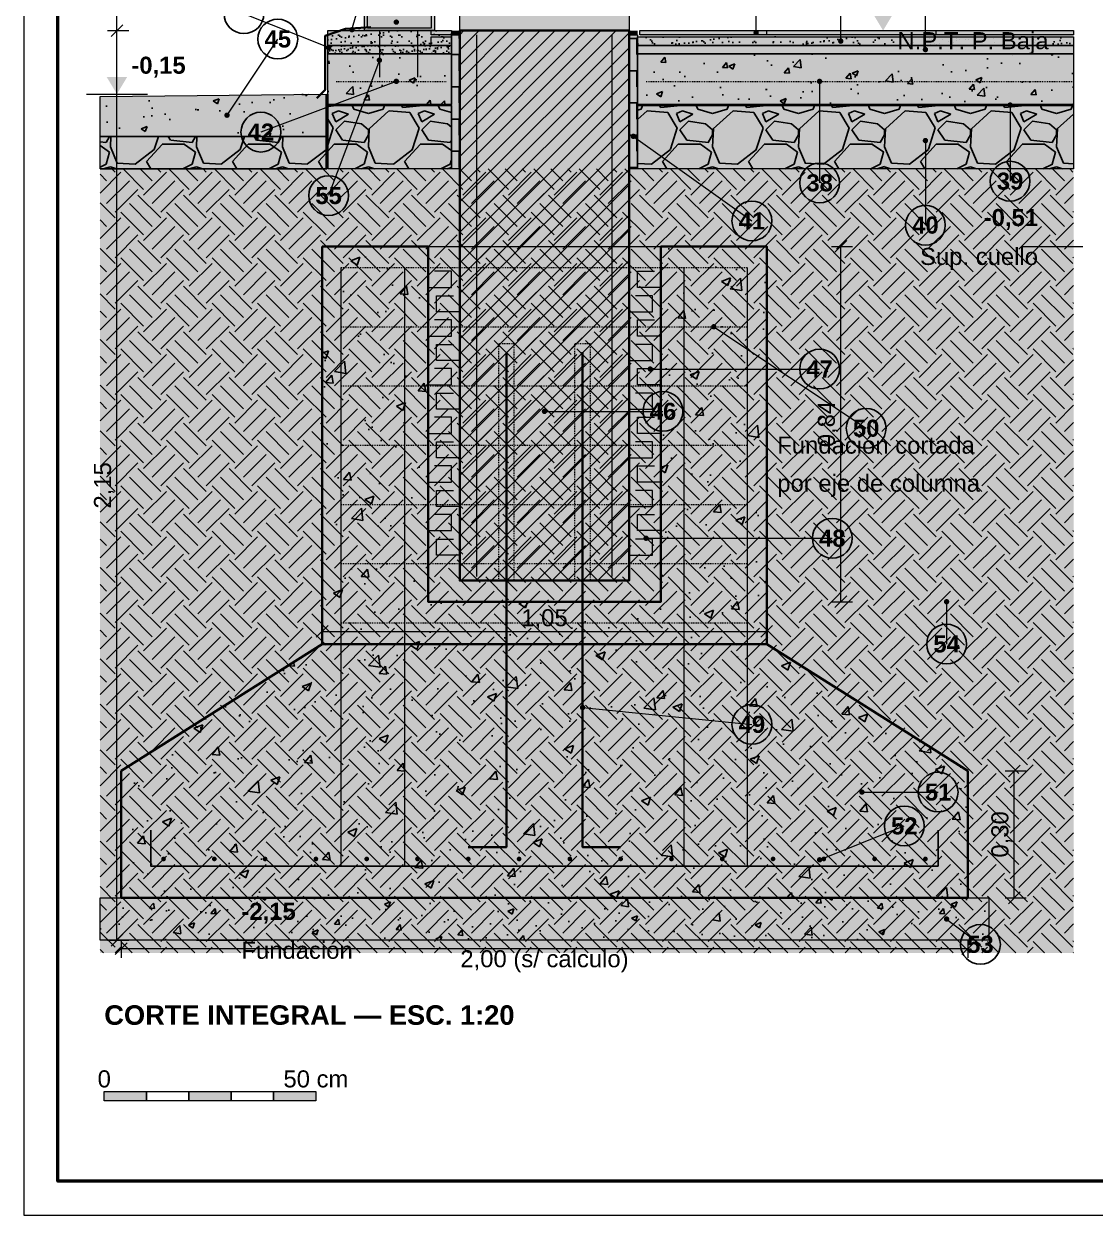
# Model space of a CAD drawing. Header units: millimetres. Extents: x 0 to 297, y 0 to 420.
# Drawn here: x 0 to 126.5, y 0 to 140.8 of the extents above; entities that cross this region are included whole.
import ezdxf
from ezdxf.enums import TextEntityAlignment as Align

# ---------------------------------------------------------------- set-up
doc = ezdxf.new("R2010")
doc.units = ezdxf.units.MM
doc.linetypes.add('DASHED', pattern=[1.524, 1.27, -0.254])
for name, color, linetype in [('0-MARCO-A3', 7, 'Continuous'), ('1-CORTE-ARMADURAS', 14, 'Continuous'), ('1-CORTE-CONTORNOS', 7, 'Continuous'), ('1-CORTE-OCULTO', 8, 'Continuous'), ('1-CORTE-RAYADOS', 8, 'Continuous'), ('1-CORTE-RELLENOS', 9, 'Continuous'), ('1-CORTE-VISTA', 8, 'Continuous'), ('3-COTAS-NIVELES', 7, 'Continuous'), ('3-TEXTOS', 7, 'Continuous')]:
    doc.layers.add(name, color=color, linetype=linetype)
doc.styles.add('ARIAL', font='arial.ttf')
doc.styles.add('ARIAL-NEGRITA', font='arialbd.ttf')

msp = doc.modelspace()

# ---------------------------------------------------------------- hatches: boundary and pattern name
at = {"layer": '1-CORTE-ARMADURAS', "true_color": 0x7a1f1f}
h = msp.add_hatch(color=26, dxfattribs=at)
h.dxf.hatch_style = 1
edge = h.paths.add_edge_path()
edge.add_arc((16.5, 42.1), 0.28, 0, 360)
h = msp.add_hatch(color=26, dxfattribs=at)
h.dxf.hatch_style = 1
edge = h.paths.add_edge_path()
edge.add_arc((22.5, 42.1), 0.28, 0, 360)
h = msp.add_hatch(color=26, dxfattribs=at)
h.dxf.hatch_style = 1
edge = h.paths.add_edge_path()
edge.add_arc((28.5, 42.1), 0.28, 0, 360)
h = msp.add_hatch(color=26, dxfattribs=at)
h.dxf.hatch_style = 1
edge = h.paths.add_edge_path()
edge.add_arc((34.5, 42.1), 0.28, 0, 360)
h = msp.add_hatch(color=26, dxfattribs=at)
h.dxf.hatch_style = 1
edge = h.paths.add_edge_path()
edge.add_arc((40.5, 42.1), 0.28, 0, 360)
h = msp.add_hatch(color=26, dxfattribs=at)
h.dxf.hatch_style = 1
edge = h.paths.add_edge_path()
edge.add_arc((46.5, 42.1), 0.28, 0, 360)
h = msp.add_hatch(color=26, dxfattribs=at)
h.dxf.hatch_style = 1
edge = h.paths.add_edge_path()
edge.add_arc((52.5, 42.1), 0.28, 0, 360)
h = msp.add_hatch(color=26, dxfattribs=at)
h.dxf.hatch_style = 1
edge = h.paths.add_edge_path()
edge.add_arc((58.5, 42.1), 0.28, 0, 360)
h = msp.add_hatch(color=26, dxfattribs=at)
h.dxf.hatch_style = 1
edge = h.paths.add_edge_path()
edge.add_arc((64.5, 42.1), 0.28, 0, 360)
h = msp.add_hatch(color=26, dxfattribs=at)
h.dxf.hatch_style = 1
edge = h.paths.add_edge_path()
edge.add_arc((70.5, 42.1), 0.28, 0, 360)
h = msp.add_hatch(color=26, dxfattribs=at)
h.dxf.hatch_style = 1
edge = h.paths.add_edge_path()
edge.add_arc((76.5, 42.1), 0.28, 0, 360)
h = msp.add_hatch(color=26, dxfattribs=at)
h.dxf.hatch_style = 1
edge = h.paths.add_edge_path()
edge.add_arc((82.5, 42.1), 0.28, 0, 360)
h = msp.add_hatch(color=26, dxfattribs=at)
h.dxf.hatch_style = 1
edge = h.paths.add_edge_path()
edge.add_arc((88.5, 42.1), 0.28, 0, 360)
h = msp.add_hatch(color=26, dxfattribs=at)
h.dxf.hatch_style = 1
edge = h.paths.add_edge_path()
edge.add_arc((94.5, 42.1), 0.28, 0, 360)
h = msp.add_hatch(color=26, dxfattribs=at)
h.dxf.hatch_style = 1
edge = h.paths.add_edge_path()
edge.add_arc((100.5, 42.1), 0.28, 0, 360)
h = msp.add_hatch(color=26, dxfattribs=at)
h.dxf.hatch_style = 1
edge = h.paths.add_edge_path()
edge.add_arc((106.5, 42.1), 0.28, 0, 360)
at = {"layer": '1-CORTE-RAYADOS'}
h = msp.add_hatch(dxfattribs=at)
h.set_pattern_fill('AR-SAND', color=8, scale=0.03)
h.paths.add_polyline_path([(35.9, 140), (50.5, 140), (50.5, 138.25), (35.9, 138.25)])
h = msp.add_hatch(dxfattribs=at)
h.set_pattern_fill('ZIGZAG', color=8, scale=0.3, angle=90)
h.paths.add_polyline_path([(50.5, 139.5), (51.5, 139.5), (51.5, 123.65), (50.5, 123.65)])
h = msp.add_hatch(dxfattribs=at)
h.set_pattern_fill('ANSI31', color=8, scale=0.4)
h.paths.add_polyline_path([(51.5, 140), (71.5, 140), (71.5, 75), (51.5, 75)])
h = msp.add_hatch(dxfattribs=at)
h.set_pattern_fill('ZIGZAG', color=8, scale=0.3, angle=90)
h.paths.add_polyline_path([(71.5, 139.5), (72.5, 139.5), (72.5, 123.65), (71.5, 123.65)])
h = msp.add_hatch(dxfattribs=at)
h.set_pattern_fill('AR-SAND', color=8, scale=0.02)
h.paths.add_polyline_path([(35.9, 138.25), (50.5, 138.25), (50.5, 137.25), (35.9, 137.25)])
h = msp.add_hatch(dxfattribs=at)
h.set_pattern_fill('AR-SAND', color=8, scale=0.03)
h.paths.add_polyline_path([(48.1, 139.25), (50.5, 139.25), (50.5, 138.25), (48.1, 138.25)])
h = msp.add_hatch(dxfattribs=at)
h.set_pattern_fill('AR-SAND', color=8, scale=0.03)
h.paths.add_polyline_path([(72.5, 139.25), (124, 139.25), (124, 138.25), (72.5, 138.25)])
h = msp.add_hatch(dxfattribs=at)
h.set_pattern_fill('AR-SAND', color=8, scale=0.02)
h.paths.add_polyline_path([(72.5, 138.25), (124, 138.25), (124, 137.25), (72.5, 137.25)])
h = msp.add_hatch(dxfattribs=at)
h.set_pattern_fill('AR-CONC', color=8, scale=0.04)
h.paths.add_polyline_path([(35.9, 137.25), (50.5, 137.25), (50.5, 131.25), (35.9, 131.25)])
h = msp.add_hatch(dxfattribs=at)
h.set_pattern_fill('AR-CONC', color=8, scale=0.04)
h.paths.add_polyline_path([(72.5, 137.25), (124, 137.25), (124, 131.25), (72.5, 131.25)])
h = msp.add_hatch(dxfattribs=at)
h.set_pattern_fill('AR-CONC', color=8, scale=0.04)
h.paths.add_polyline_path([(35.7, 132.5), (35.7, 127.5), (9, 127.5), (9, 132.23)])
h = msp.add_hatch(dxfattribs=at)
h.set_pattern_fill('GRAVEL', color=8, scale=0.4)
h.paths.add_polyline_path([(35.9, 131.15), (50.5, 131.15), (50.5, 123.65), (35.9, 123.65)])
h = msp.add_hatch(dxfattribs=at)
h.set_pattern_fill('GRAVEL', color=8, scale=0.4)
h.paths.add_polyline_path([(72.5, 131.15), (124, 131.15), (124, 123.65), (72.5, 123.65)])
h = msp.add_hatch(dxfattribs=at)
h.set_pattern_fill('GRAVEL', color=8, scale=0.4)
h.paths.add_polyline_path([(35.7, 127.5), (35.7, 123.65), (9, 123.65), (9, 127.5)])
h = msp.add_hatch(dxfattribs=at)
h.set_pattern_fill('EARTH', color=8, scale=0.6, angle=45)
h.paths.add_polyline_path([(124, 123.65), (124, 31), (9, 31), (9, 123.65)])
h = msp.add_hatch(dxfattribs=at)
h.set_pattern_fill('AR-CONC', color=8, scale=0.06)
h.paths.add_polyline_path([(35.25, 114.5), (47.75, 114.5), (47.75, 72.5), (75.25, 72.5), (75.25, 114.5), (87.75, 114.5), (87.75, 67.5), (35.25, 67.5)])
h = msp.add_hatch(dxfattribs=at)
h.set_pattern_fill('AR-SAND', color=8, scale=0.02)
h.paths.add_polyline_path([(47.75, 114.5), (75.25, 114.5), (75.25, 72.5), (47.75, 72.5)])
h = msp.add_hatch(dxfattribs=at)
h.set_pattern_fill('AR-CONC', color=8, scale=0.06)
h.paths.add_polyline_path([(11.5, 52.5), (35.25, 67.5), (87.75, 67.5), (111.5, 52.5), (111.5, 37.5), (11.5, 37.5)])
h = msp.add_hatch(dxfattribs=at)
h.set_pattern_fill('AR-CONC', color=8, scale=0.04)
h.paths.add_polyline_path([(9, 37.5), (114, 37.5), (114, 32.5), (9, 32.5)])
at = {"layer": '1-CORTE-RELLENOS', "true_color": 0xeceeef}
h = msp.add_hatch(color=7, dxfattribs=at)
h.dxf.hatch_style = 1
h.paths.add_polyline_path([(51.5, 215), (71.5, 215), (71.5, 140), (51.5, 140)])
at = {"layer": '1-CORTE-RELLENOS', "true_color": 0x9aa3ab}
h = msp.add_hatch(color=253, dxfattribs=at)
h.dxf.hatch_style = 1
h.paths.add_polyline_path([(40.25, 142), (48.5, 142), (48.5, 140), (40.25, 140)])
at = {"layer": '1-CORTE-RELLENOS', "true_color": 0xe9e9e9}
h = msp.add_hatch(color=254, dxfattribs=at)
h.dxf.hatch_style = 1
h.paths.add_polyline_path([(35.9, 140), (50.5, 140), (50.5, 138.25), (35.9, 138.25)])
at = {"layer": '1-CORTE-RELLENOS', "true_color": 0x222222}
h = msp.add_hatch(color=250, dxfattribs=at)
h.dxf.hatch_style = 1
h.paths.add_polyline_path([(37.5, 140.2), (40.25, 140.2), (40.25, 140), (37.5, 140)])
at = {"layer": '1-CORTE-RELLENOS', "true_color": 0xcdbb9c}
h = msp.add_hatch(color=9, dxfattribs=at)
h.dxf.hatch_style = 1
h.paths.add_polyline_path([(48.1, 140), (50.5, 140), (50.5, 139.5), (48.1, 139.5)])
at = {"layer": '1-CORTE-RELLENOS', "true_color": 0x8d8d8d}
h = msp.add_hatch(color=252, dxfattribs=at)
h.dxf.hatch_style = 1
h.paths.add_polyline_path([(48.1, 139.5), (50.5, 139.5), (50.5, 139.25), (48.1, 139.25)])
at = {"layer": '1-CORTE-RELLENOS', "true_color": 0x111111}
h = msp.add_hatch(color=250, dxfattribs=at)
h.dxf.hatch_style = 1
h.paths.add_polyline_path([(50.5, 140), (51.5, 140), (51.5, 139.5), (50.5, 139.5)])
at = {"layer": '1-CORTE-RELLENOS', "true_color": 0xfff5bf}
h = msp.add_hatch(color=254, dxfattribs=at)
h.dxf.hatch_style = 1
h.paths.add_polyline_path([(50.5, 139.5), (51.5, 139.5), (51.5, 123.65), (50.5, 123.65)])
at = {"layer": '1-CORTE-RELLENOS', "true_color": 0xd3d6d9}
h = msp.add_hatch(color=254, dxfattribs=at)
h.dxf.hatch_style = 1
h.paths.add_polyline_path([(51.5, 140), (71.5, 140), (71.5, 75), (51.5, 75)])
at = {"layer": '1-CORTE-RELLENOS', "true_color": 0x111111}
h = msp.add_hatch(color=250, dxfattribs=at)
h.dxf.hatch_style = 1
h.paths.add_polyline_path([(71.5, 140), (72.5, 140), (72.5, 139.5), (71.5, 139.5)])
at = {"layer": '1-CORTE-RELLENOS', "true_color": 0xfff5bf}
h = msp.add_hatch(color=254, dxfattribs=at)
h.dxf.hatch_style = 1
h.paths.add_polyline_path([(71.5, 139.5), (72.5, 139.5), (72.5, 123.65), (71.5, 123.65)])
at = {"layer": '1-CORTE-RELLENOS', "true_color": 0xcdbb9c}
h = msp.add_hatch(color=9, dxfattribs=at)
h.dxf.hatch_style = 1
h.paths.add_polyline_path([(72.75, 140), (124, 140), (124, 139.5), (72.75, 139.5)])
at = {"layer": '1-CORTE-RELLENOS', "true_color": 0x8d8d8d}
h = msp.add_hatch(color=252, dxfattribs=at)
h.dxf.hatch_style = 1
h.paths.add_polyline_path([(72.75, 139.5), (124, 139.5), (124, 139.25), (72.75, 139.25)])
at = {"layer": '1-CORTE-RELLENOS', "true_color": 0xc9dbe6}
h = msp.add_hatch(color=254, dxfattribs=at)
h.dxf.hatch_style = 1
h.paths.add_polyline_path([(35.9, 138.25), (50.5, 138.25), (50.5, 137.25), (35.9, 137.25)])
at = {"layer": '1-CORTE-RELLENOS', "true_color": 0xe9e9e9}
h = msp.add_hatch(color=254, dxfattribs=at)
h.dxf.hatch_style = 1
h.paths.add_polyline_path([(48.1, 139.25), (50.5, 139.25), (50.5, 138.25), (48.1, 138.25)])
h = msp.add_hatch(color=254, dxfattribs=at)
h.dxf.hatch_style = 1
h.paths.add_polyline_path([(72.5, 139.25), (124, 139.25), (124, 138.25), (72.5, 138.25)])
at = {"layer": '1-CORTE-RELLENOS', "true_color": 0xc9dbe6}
h = msp.add_hatch(color=254, dxfattribs=at)
h.dxf.hatch_style = 1
h.paths.add_polyline_path([(72.5, 138.25), (124, 138.25), (124, 137.25), (72.5, 137.25)])
at = {"layer": '1-CORTE-RELLENOS', "true_color": 0xe6e4df}
h = msp.add_hatch(color=254, dxfattribs=at)
h.dxf.hatch_style = 1
h.paths.add_polyline_path([(35.9, 137.25), (50.5, 137.25), (50.5, 131.25), (35.9, 131.25)])
h = msp.add_hatch(color=254, dxfattribs=at)
h.dxf.hatch_style = 1
h.paths.add_polyline_path([(72.5, 137.25), (124, 137.25), (124, 131.25), (72.5, 131.25)])
h = msp.add_hatch(color=254, dxfattribs=at)
h.dxf.hatch_style = 1
h.paths.add_polyline_path([(35.7, 132.5), (35.7, 127.5), (9, 127.5), (9, 132.23)])
at = {"layer": '1-CORTE-RELLENOS', "true_color": 0x111111}
h = msp.add_hatch(color=250, dxfattribs=at)
h.dxf.hatch_style = 1
h.paths.add_polyline_path([(35.5, 132.5), (35.7, 132.5), (35.7, 127.5), (35.5, 127.5)])
at = {"layer": '1-CORTE-RELLENOS', "true_color": 0x000000}
h = msp.add_hatch(color=18, dxfattribs=at)
h.dxf.hatch_style = 1
h.paths.add_polyline_path([(35.9, 131.25), (50.5, 131.25), (50.5, 131.15), (35.9, 131.15)])
at = {"layer": '1-CORTE-RELLENOS', "true_color": 0xefe4c8}
h = msp.add_hatch(color=254, dxfattribs=at)
h.dxf.hatch_style = 1
h.paths.add_polyline_path([(35.9, 131.15), (50.5, 131.15), (50.5, 123.65), (35.9, 123.65)])
at = {"layer": '1-CORTE-RELLENOS', "true_color": 0x000000}
h = msp.add_hatch(color=18, dxfattribs=at)
h.dxf.hatch_style = 1
h.paths.add_polyline_path([(72.5, 131.25), (124, 131.25), (124, 131.15), (72.5, 131.15)])
at = {"layer": '1-CORTE-RELLENOS', "true_color": 0xefe4c8}
h = msp.add_hatch(color=254, dxfattribs=at)
h.dxf.hatch_style = 1
h.paths.add_polyline_path([(72.5, 131.15), (124, 131.15), (124, 123.65), (72.5, 123.65)])
h = msp.add_hatch(color=254, dxfattribs=at)
h.dxf.hatch_style = 1
h.paths.add_polyline_path([(35.7, 127.5), (35.7, 123.65), (9, 123.65), (9, 127.5)])
at = {"layer": '1-CORTE-RELLENOS', "true_color": 0xece3d2}
h = msp.add_hatch(color=254, dxfattribs=at)
h.dxf.hatch_style = 1
h.paths.add_polyline_path([(124, 123.65), (124, 31), (9, 31), (9, 123.65)])
at = {"layer": '1-CORTE-RELLENOS', "true_color": 0xdedad2}
h = msp.add_hatch(color=254, dxfattribs=at)
h.dxf.hatch_style = 1
h.paths.add_polyline_path([(35.25, 114.5), (47.75, 114.5), (47.75, 72.5), (75.25, 72.5), (75.25, 114.5), (87.75, 114.5), (87.75, 67.5), (35.25, 67.5)])
at = {"layer": '1-CORTE-RELLENOS', "true_color": 0xbdbdbd}
h = msp.add_hatch(color=9, dxfattribs=at)
h.dxf.hatch_style = 1
h.paths.add_polyline_path([(47.75, 114.5), (75.25, 114.5), (75.25, 72.5), (47.75, 72.5)])
at = {"layer": '1-CORTE-RELLENOS', "true_color": 0xdedad2}
h = msp.add_hatch(color=254, dxfattribs=at)
h.dxf.hatch_style = 1
h.paths.add_polyline_path([(11.5, 52.5), (35.25, 67.5), (87.75, 67.5), (111.5, 52.5), (111.5, 37.5), (11.5, 37.5)])
at = {"layer": '1-CORTE-RELLENOS', "true_color": 0xe6e4df}
h = msp.add_hatch(color=254, dxfattribs=at)
h.dxf.hatch_style = 1
h.paths.add_polyline_path([(9, 37.5), (114, 37.5), (114, 32.5), (9, 32.5)])
at = {"layer": '3-COTAS-NIVELES'}
h = msp.add_hatch(color=7, dxfattribs=at)
h.dxf.hatch_style = 1
h.paths.add_polyline_path([(101.5, 140), (100.3, 142), (102.7, 142)])
h = msp.add_hatch(color=7, dxfattribs=at)
h.dxf.hatch_style = 1
h.paths.add_polyline_path([(11, 132.5), (9.8, 134.5), (12.2, 134.5)])
h = msp.add_hatch(color=7, dxfattribs=at)
h.dxf.hatch_style = 1
h.paths.add_polyline_path([(121.5, 114.5), (120.3, 116.5), (122.7, 116.5)])
h = msp.add_hatch(color=7, dxfattribs=at)
h.dxf.hatch_style = 1
h.paths.add_polyline_path([(24, 32.5), (22.8, 34.5), (25.2, 34.5)])
at = {"layer": '3-TEXTOS', "true_color": 0x000000}
h = msp.add_hatch(color=18, dxfattribs=at)
h.dxf.hatch_style = 1
edge = h.paths.add_edge_path()
edge.add_arc((44, 141), 0.32, 0, 360)
h = msp.add_hatch(color=18, dxfattribs=at)
h.dxf.hatch_style = 1
edge = h.paths.add_edge_path()
edge.add_arc((38.75, 140.1), 0.32, 0, 360)
h = msp.add_hatch(color=18, dxfattribs=at)
h.dxf.hatch_style = 1
edge = h.paths.add_edge_path()
edge.add_arc((86.5, 139.75), 0.32, 0, 360)
h = msp.add_hatch(color=18, dxfattribs=at)
h.dxf.hatch_style = 1
edge = h.paths.add_edge_path()
edge.add_arc((36, 138), 0.32, 0, 360)
h = msp.add_hatch(color=18, dxfattribs=at)
h.dxf.hatch_style = 1
edge = h.paths.add_edge_path()
edge.add_arc((96.5, 138.75), 0.32, 0, 360)
h = msp.add_hatch(color=18, dxfattribs=at)
h.dxf.hatch_style = 1
edge = h.paths.add_edge_path()
edge.add_arc((106.5, 137.75), 0.32, 0, 360)
h = msp.add_hatch(color=18, dxfattribs=at)
h.dxf.hatch_style = 1
edge = h.paths.add_edge_path()
edge.add_arc((42, 136.5), 0.32, 0, 360)
h = msp.add_hatch(color=18, dxfattribs=at)
h.dxf.hatch_style = 1
edge = h.paths.add_edge_path()
edge.add_arc((44, 134), 0.32, 0, 360)
h = msp.add_hatch(color=18, dxfattribs=at)
h.dxf.hatch_style = 1
edge = h.paths.add_edge_path()
edge.add_arc((94, 134), 0.32, 0, 360)
h = msp.add_hatch(color=18, dxfattribs=at)
h.dxf.hatch_style = 1
edge = h.paths.add_edge_path()
edge.add_arc((116.5, 131.2), 0.32, 0, 360)
h = msp.add_hatch(color=18, dxfattribs=at)
h.dxf.hatch_style = 1
edge = h.paths.add_edge_path()
edge.add_arc((24, 130), 0.32, 0, 360)
h = msp.add_hatch(color=18, dxfattribs=at)
h.dxf.hatch_style = 1
edge = h.paths.add_edge_path()
edge.add_arc((72, 127.5), 0.32, 0, 360)
h = msp.add_hatch(color=18, dxfattribs=at)
h.dxf.hatch_style = 1
edge = h.paths.add_edge_path()
edge.add_arc((106.5, 127), 0.32, 0, 360)
h = msp.add_hatch(color=18, dxfattribs=at)
h.dxf.hatch_style = 1
edge = h.paths.add_edge_path()
edge.add_arc((81.5, 105), 0.32, 0, 360)
h = msp.add_hatch(color=18, dxfattribs=at)
h.dxf.hatch_style = 1
edge = h.paths.add_edge_path()
edge.add_arc((74, 100), 0.32, 0, 360)
h = msp.add_hatch(color=18, dxfattribs=at)
h.dxf.hatch_style = 1
edge = h.paths.add_edge_path()
edge.add_arc((61.5, 95), 0.32, 0, 360)
h = msp.add_hatch(color=18, dxfattribs=at)
h.dxf.hatch_style = 1
edge = h.paths.add_edge_path()
edge.add_arc((73.5, 80), 0.32, 0, 360)
h = msp.add_hatch(color=18, dxfattribs=at)
h.dxf.hatch_style = 1
edge = h.paths.add_edge_path()
edge.add_arc((109, 72.5), 0.32, 0, 360)
h = msp.add_hatch(color=18, dxfattribs=at)
h.dxf.hatch_style = 1
edge = h.paths.add_edge_path()
edge.add_arc((66, 60), 0.32, 0, 360)
h = msp.add_hatch(color=18, dxfattribs=at)
h.dxf.hatch_style = 1
edge = h.paths.add_edge_path()
edge.add_arc((99, 50), 0.32, 0, 360)
h = msp.add_hatch(color=18, dxfattribs=at)
h.dxf.hatch_style = 1
edge = h.paths.add_edge_path()
edge.add_arc((94, 42), 0.32, 0, 360)
h = msp.add_hatch(color=18, dxfattribs=at)
h.dxf.hatch_style = 1
edge = h.paths.add_edge_path()
edge.add_arc((109, 35), 0.32, 0, 360)
h = msp.add_hatch(color=18, dxfattribs=at)
h.dxf.hatch_style = 1
h.paths.add_polyline_path([(9.5, 14.6), (14.5, 14.6), (14.5, 13.5), (9.5, 13.5)])
h = msp.add_hatch(color=18, dxfattribs=at)
h.dxf.hatch_style = 1
h.paths.add_polyline_path([(19.5, 14.6), (24.5, 14.6), (24.5, 13.5), (19.5, 13.5)])
h = msp.add_hatch(color=18, dxfattribs=at)
h.dxf.hatch_style = 1
h.paths.add_polyline_path([(29.5, 14.6), (34.5, 14.6), (34.5, 13.5), (29.5, 13.5)])

# ---------------------------------------------------------------- linework, layer by layer
at = {"layer": '0-MARCO-A3', "lineweight": 13}
msp.add_lwpolyline([(0, 0), (297, 0), (297, 420), (0, 420)], close=True, dxfattribs=at)
at = {"layer": '0-MARCO-A3', "lineweight": 50}
msp.add_lwpolyline([(4, 416), (293, 416), (293, 4), (4, 4)], close=True, dxfattribs=at)
at = {"layer": '1-CORTE-ARMADURAS', "lineweight": 13}
for points in [[(53.5, 75.5), (53.5, 139.5)], [(69.5, 75.5), (69.5, 139.5)]]:
    msp.add_lwpolyline(points, dxfattribs=at)
at = {"layer": '1-CORTE-ARMADURAS', "linetype": 'DASHED', "lineweight": 9, "ltscale": 0.08}
for points in [[(36.9, 134), (50, 134)], [(73.5, 134), (124, 134)], [(37.5, 112), (85.5, 112)], [(37.5, 105), (85.5, 105)], [(37.5, 98), (85.5, 98)], [(37.5, 91), (85.5, 91)], [(37.5, 84), (85.5, 84)], [(37.5, 77), (85.5, 77)], [(37.5, 70), (85.5, 70)]]:
    msp.add_lwpolyline(points, dxfattribs=at)
at = {"layer": '1-CORTE-ARMADURAS', "lineweight": 18}
for points in [[(39.5, 41.25), (37.5, 41.25), (37.5, 112)], [(47, 41.25), (45, 41.25), (45, 112)], [(47.75, 109.65), (50.5, 109.65), (50.5, 111.55), (48.5, 111.55)], [(75.25, 109.65), (72.5, 109.65), (72.5, 111.55), (74.5, 111.55)], [(76, 41.25), (78, 41.25), (78, 112)], [(83.5, 41.25), (85.5, 41.25), (85.5, 112)], [(51.5, 106.75), (48.75, 106.75), (48.75, 108.65), (50.75, 108.65)], [(71.5, 106.75), (74.25, 106.75), (74.25, 108.65), (72.25, 108.65)], [(47.75, 103.9), (50.5, 103.9), (50.5, 105.8), (48.5, 105.8)], [(75.25, 103.9), (72.5, 103.9), (72.5, 105.8), (74.5, 105.8)], [(51.5, 101), (48.75, 101), (48.75, 102.9), (50.75, 102.9)], [(71.5, 101), (74.25, 101), (74.25, 102.9), (72.25, 102.9)], [(47.75, 98.15), (50.5, 98.15), (50.5, 100.05), (48.5, 100.05)], [(75.25, 98.15), (72.5, 98.15), (72.5, 100.05), (74.5, 100.05)], [(51.5, 95.25), (48.75, 95.25), (48.75, 97.15), (50.75, 97.15)], [(71.5, 95.25), (74.25, 95.25), (74.25, 97.15), (72.25, 97.15)], [(47.75, 92.4), (50.5, 92.4), (50.5, 94.3), (48.5, 94.3)], [(75.25, 92.4), (72.5, 92.4), (72.5, 94.3), (74.5, 94.3)], [(51.5, 89.5), (48.75, 89.5), (48.75, 91.4), (50.75, 91.4)], [(71.5, 89.5), (74.25, 89.5), (74.25, 91.4), (72.25, 91.4)], [(47.75, 86.65), (50.5, 86.65), (50.5, 88.55), (48.5, 88.55)], [(75.25, 86.65), (72.5, 86.65), (72.5, 88.55), (74.5, 88.55)], [(51.5, 83.75), (48.75, 83.75), (48.75, 85.65), (50.75, 85.65)], [(71.5, 83.75), (74.25, 83.75), (74.25, 85.65), (72.25, 85.65)], [(47.75, 80.9), (50.5, 80.9), (50.5, 82.8), (48.5, 82.8)], [(75.25, 80.9), (72.5, 80.9), (72.5, 82.8), (74.5, 82.8)], [(51.5, 78), (48.75, 78), (48.75, 79.9), (50.75, 79.9)], [(71.5, 78), (74.25, 78), (74.25, 79.9), (72.25, 79.9)]]:
    msp.add_lwpolyline(points, dxfattribs=at)
at = {"layer": '1-CORTE-ARMADURAS', "lineweight": 35}
for points in [[(52.5, 43.5), (57, 43.5), (57, 102)], [(70.5, 43.5), (66, 43.5), (66, 102)]]:
    msp.add_lwpolyline(points, dxfattribs=at)
at = {"layer": '1-CORTE-ARMADURAS', "lineweight": 25}
msp.add_lwpolyline([(15, 45.5), (15, 41.25), (108, 41.25), (108, 45.5)], dxfattribs=at)
at = {"layer": '1-CORTE-CONTORNOS', "lineweight": 18}
for points in [[(40.25, 142), (48.5, 142), (48.5, 140), (40.25, 140)], [(35.9, 140), (50.5, 140), (50.5, 138.25), (35.9, 138.25)], [(48.1, 140), (50.5, 140), (50.5, 139.5), (48.1, 139.5)], [(50.5, 139.5), (51.5, 139.5), (51.5, 123.65), (50.5, 123.65)], [(71.5, 139.5), (72.5, 139.5), (72.5, 123.65), (71.5, 123.65)], [(72.75, 140), (124, 140), (124, 139.5), (72.75, 139.5)], [(35.9, 138.25), (50.5, 138.25), (50.5, 137.25), (35.9, 137.25)], [(48.1, 139.25), (50.5, 139.25), (50.5, 138.25), (48.1, 138.25)], [(72.5, 139.25), (124, 139.25), (124, 138.25), (72.5, 138.25)], [(72.5, 138.25), (124, 138.25), (124, 137.25), (72.5, 137.25)], [(35.9, 137.25), (50.5, 137.25), (50.5, 131.25), (35.9, 131.25)], [(72.5, 137.25), (124, 137.25), (124, 131.25), (72.5, 131.25)], [(35.7, 132.5), (35.7, 127.5), (9, 127.5), (9, 132.23)], [(35.9, 131.15), (50.5, 131.15), (50.5, 123.65), (35.9, 123.65)], [(72.5, 131.15), (124, 131.15), (124, 123.65), (72.5, 123.65)], [(35.7, 127.5), (35.7, 123.65), (9, 123.65), (9, 127.5)], [(47.75, 114.5), (75.25, 114.5), (75.25, 72.5), (47.75, 72.5)], [(9, 37.5), (114, 37.5), (114, 32.5), (9, 32.5)]]:
    msp.add_lwpolyline(points, close=True, dxfattribs=at)
at = {"layer": '1-CORTE-CONTORNOS', "lineweight": 9}
msp.add_lwpolyline([(40.6, 142), (48.1, 142), (48.1, 140.3), (40.6, 140.3)], close=True, dxfattribs=at)
at = {"layer": '1-CORTE-CONTORNOS', "lineweight": 35}
msp.add_lwpolyline([(41, 140.4), (38, 140.2), (35.6, 139.4), (35.6, 133), (34.6, 132)], dxfattribs=at)
at = {"layer": '1-CORTE-CONTORNOS', "lineweight": 13}
for points in [[(42, 140), (42, 134.5)], [(46.5, 140), (46.5, 134.5)], [(87.75, 139.5), (87.75, 140)], [(107.75, 139.5), (107.75, 140)]]:
    msp.add_lwpolyline(points, dxfattribs=at)
at = {"layer": '1-CORTE-CONTORNOS', "lineweight": 35}
for points in [[(51.5, 140), (71.5, 140), (71.5, 75), (51.5, 75)], [(35.25, 114.5), (47.75, 114.5), (47.75, 72.5), (75.25, 72.5), (75.25, 114.5), (87.75, 114.5), (87.75, 67.5), (35.25, 67.5)], [(11.5, 52.5), (35.25, 67.5), (87.75, 67.5), (111.5, 52.5), (111.5, 37.5), (11.5, 37.5)]]:
    msp.add_lwpolyline(points, close=True, dxfattribs=at)
at = {"layer": '1-CORTE-CONTORNOS', "lineweight": 50}
msp.add_lwpolyline([(35.8, 132.5), (35.8, 123.65)], dxfattribs=at)
at = {"layer": '1-CORTE-CONTORNOS', "lineweight": 18}
msp.add_lwpolyline([(9, 123.65), (35.8, 123.65)], dxfattribs=at)
at = {"layer": '1-CORTE-OCULTO', "linetype": 'DASHED', "lineweight": 9, "ltscale": 0.08}
for points in [[(56.1, 103), (57.9, 103), (57.9, 75), (56.1, 75)], [(65.1, 103), (66.9, 103), (66.9, 75), (65.1, 75)]]:
    msp.add_lwpolyline(points, close=True, dxfattribs=at)
at = {"layer": '1-CORTE-VISTA', "lineweight": 13}
msp.add_lwpolyline([(51.5, 215), (71.5, 215), (71.5, 140), (51.5, 140)], close=True, dxfattribs=at)
at = {"layer": '3-TEXTOS', "lineweight": 13}
for p, q in [((11, 140), (11, 284)), ((11, 32.5), (11, 140)), ((97.9, 140), (105.1, 140)), ((7.4, 132.5), (14.6, 132.5)), ((96.5, 72.5), (96.5, 114.5)), ((117.9, 114.5), (125.1, 114.5)), ((35.25, 69), (87.75, 69)), ((117, 37.5), (117, 52.5)), ((20.4, 32.5), (27.6, 32.5)), ((11.5, 31.5), (111.5, 31.5))]:
    msp.add_line(p, q, dxfattribs=at)
at = {"layer": '3-TEXTOS', "lineweight": 9}
for p, q in [((38.75, 140.1), (42.75, 154.1)), ((96.5, 138.75), (96.5, 146.75)), ((106.5, 137.75), (106.5, 147.75)), ((86.5, 139.75), (86.5, 145.75)), ((36, 138), (26, 142)), ((9.9, 140), (12.4, 140)), ((9.9, 140), (12.4, 140)), ((24, 130), (30, 139)), ((42, 136.5), (36, 120.5)), ((44, 134), (28, 128)), ((94, 134), (94, 122)), ((116.5, 131.2), (116.5, 122.2)), ((72, 127.5), (86, 117.5)), ((106.5, 127), (106.5, 117)), ((95.4, 114.5), (97.9, 114.5)), ((81.5, 105), (99.5, 93)), ((74, 100), (94, 100)), ((61.5, 95), (75.5, 95)), ((73.5, 80), (95.5, 80)), ((95.4, 72.5), (97.9, 72.5)), ((109, 72.5), (109, 67.5)), ((35.25, 70.1), (35.25, 67.9)), ((87.75, 70.1), (87.75, 67.9)), ((66, 60), (86, 58)), ((115.9, 52.5), (118.4, 52.5)), ((99, 50), (108, 50)), ((94, 42), (104, 46)), ((115.9, 37.5), (118.4, 37.5)), ((109, 35), (113, 32)), ((9.9, 32.5), (12.4, 32.5)), ((11.5, 32.6), (11.5, 30.4)), ((111.5, 32.6), (111.5, 30.4))]:
    msp.add_line(p, q, dxfattribs=at)
at = {"layer": '3-TEXTOS', "lineweight": 25}
for p, q in [((10.3, 139.3), (11.7, 140.7)), ((10.3, 139.3), (11.7, 140.7)), ((95.8, 113.8), (97.2, 115.2)), ((95.8, 71.8), (97.2, 73.2)), ((34.55, 68.3), (35.95, 69.7)), ((87.05, 68.3), (88.45, 69.7)), ((116.3, 51.8), (117.7, 53.2)), ((116.3, 36.8), (117.7, 38.2)), ((10.3, 31.8), (11.7, 33.2)), ((10.8, 30.8), (12.2, 32.2)), ((110.8, 30.8), (112.2, 32.2))]:
    msp.add_line(p, q, dxfattribs=at)
at = {"layer": '3-TEXTOS', "lineweight": 13}
for points in [[(9.5, 14.6), (14.5, 14.6), (14.5, 13.5), (9.5, 13.5)], [(14.5, 14.6), (19.5, 14.6), (19.5, 13.5), (14.5, 13.5)], [(19.5, 14.6), (24.5, 14.6), (24.5, 13.5), (19.5, 13.5)], [(24.5, 14.6), (29.5, 14.6), (29.5, 13.5), (24.5, 13.5)], [(29.5, 14.6), (34.5, 14.6), (34.5, 13.5), (29.5, 13.5)]]:
    msp.add_lwpolyline(points, close=True, dxfattribs=at)
at = {"layer": '3-TEXTOS', "color": 18, "true_color": 0x000000}
for centre in [(26, 142), (30, 139), (28, 128), (94, 122), (116.5, 122.2), (36, 120.5), (86, 117.5), (106.5, 117), (94, 100), (75.5, 95), (99.5, 93), (95.5, 80), (109, 67.5), (86, 58), (108, 50), (104, 46), (113, 32)]:
    msp.add_circle(centre, 2.35, dxfattribs=at)

# ---------------------------------------------------------------- texts
at = {"layer": '3-TEXTOS'}
for s, height, style, p in [('45', 2.016, 'ARIAL-NEGRITA', (30, 138)), ('42', 2.016, 'ARIAL-NEGRITA', (28, 127)), ('38', 2.016, 'ARIAL-NEGRITA', (94, 121)), ('39', 2.016, 'ARIAL-NEGRITA', (116.5, 121.2)), ('55', 2.016, 'ARIAL-NEGRITA', (36, 119.5)), ('41', 2.016, 'ARIAL-NEGRITA', (86, 116.5)), ('40', 2.016, 'ARIAL-NEGRITA', (106.5, 116)), ('47', 2.016, 'ARIAL-NEGRITA', (94, 99)), ('46', 2.016, 'ARIAL-NEGRITA', (75.5, 94)), ('50', 2.016, 'ARIAL-NEGRITA', (99.5, 92)), ('48', 2.016, 'ARIAL-NEGRITA', (95.5, 79)), ('1,05', 2.016, 'ARIAL', (61.5, 69.6)), ('54', 2.016, 'ARIAL-NEGRITA', (109, 66.5)), ('49', 2.016, 'ARIAL-NEGRITA', (86, 57)), ('51', 2.016, 'ARIAL-NEGRITA', (108, 49)), ('52', 2.016, 'ARIAL-NEGRITA', (104, 45)), ('53', 2.016, 'ARIAL-NEGRITA', (113, 31)), ('2,00 (s/ cálculo)', 2.016, 'ARIAL', (61.5, 29.3)), ('0', 2.02, 'ARIAL', (9.5, 15.1)), ('50 cm', 2.016, 'ARIAL', (34.5, 15.1))]:
    msp.add_text(s, height=height, dxfattribs=dict(at, style=style)).set_placement(p, align=Align.CENTER)
for s, height, style, p in [('N.P.T. P. Baja', 2.016, 'ARIAL', (103.2, 137.8)), ('-0,15', 2.016, 'ARIAL-NEGRITA', (12.7, 134.9)), ('-2,15', 2.016, 'ARIAL-NEGRITA', (25.7, 34.9)), ('Fundación', 2.016, 'ARIAL', (25.7, 30.3)), ('CORTE INTEGRAL — ESC. 1:20', 2.304, 'ARIAL-NEGRITA', (9.5, 22.5))]:
    msp.add_text(s, height=height, dxfattribs=dict(at, style=style)).set_placement(p)
for s, style, p in [('-0,51', 'ARIAL-NEGRITA', (119.8, 116.9)), ('Sup. cuello', 'ARIAL', (119.8, 112.3))]:
    msp.add_text(s, height=2.016, dxfattribs=dict(at, style=style)).set_placement(p, align=Align.RIGHT)
at = {"layer": '3-TEXTOS', "style": 'ARIAL'}
for s, p in [('0,84', (95.8, 93.5)), ('2,15', (10.3, 86.25)), ('0,30', (116.3, 45))]:
    msp.add_text(s, height=2.016, rotation=90, dxfattribs=at).set_placement(p, align=Align.CENTER)
at = {"layer": '3-TEXTOS', "color": 250, "true_color": 0x333333, "style": 'ARIAL'}
for s, p in [('Fundación cortada', (89, 90)), ('por eje de columna', (89, 85.5))]:
    msp.add_text(s, height=2.016, dxfattribs=at).set_placement(p)

doc.saveas('drawing.dxf')
